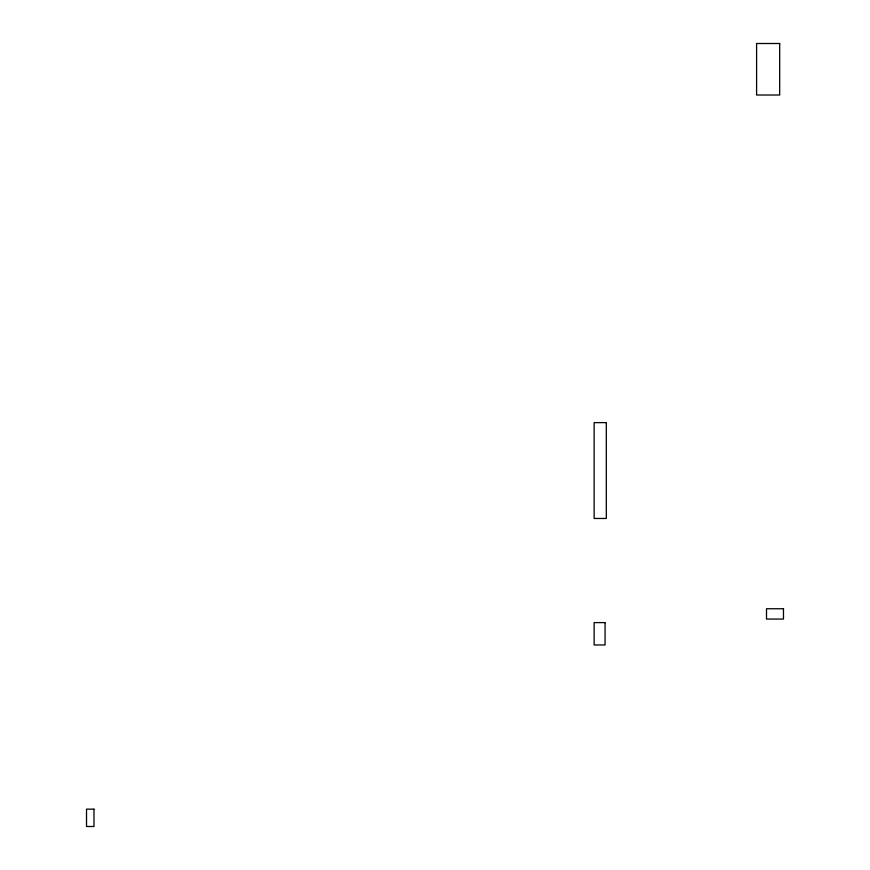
<?xml version="1.0" encoding="UTF-8"?>
<svg xmlns="http://www.w3.org/2000/svg" width="870" height="870" viewBox="0 0 870 870"><rect width="100%" height="100%" fill="white"/><g stroke="black" fill="none" stroke-linecap="round" stroke-linejoin="round"><path stroke-width="1.3" d="M779.683 43.5L756.596 43.5L756.596 95.015L779.683 95.015L779.683 43.5M606.314 422.624L594.134 422.624L594.134 518.466L606.314 518.466L606.314 422.624M783.478 608.75L766.503 608.75L766.503 619.059L783.478 619.059L783.478 608.75M605.063 622.605L594.134 622.605L594.134 644.964L605.063 644.964L605.063 622.605M93.982 809.154L86.521 809.154L86.521 826.5L93.982 826.5L93.982 809.154"/></g></svg>
